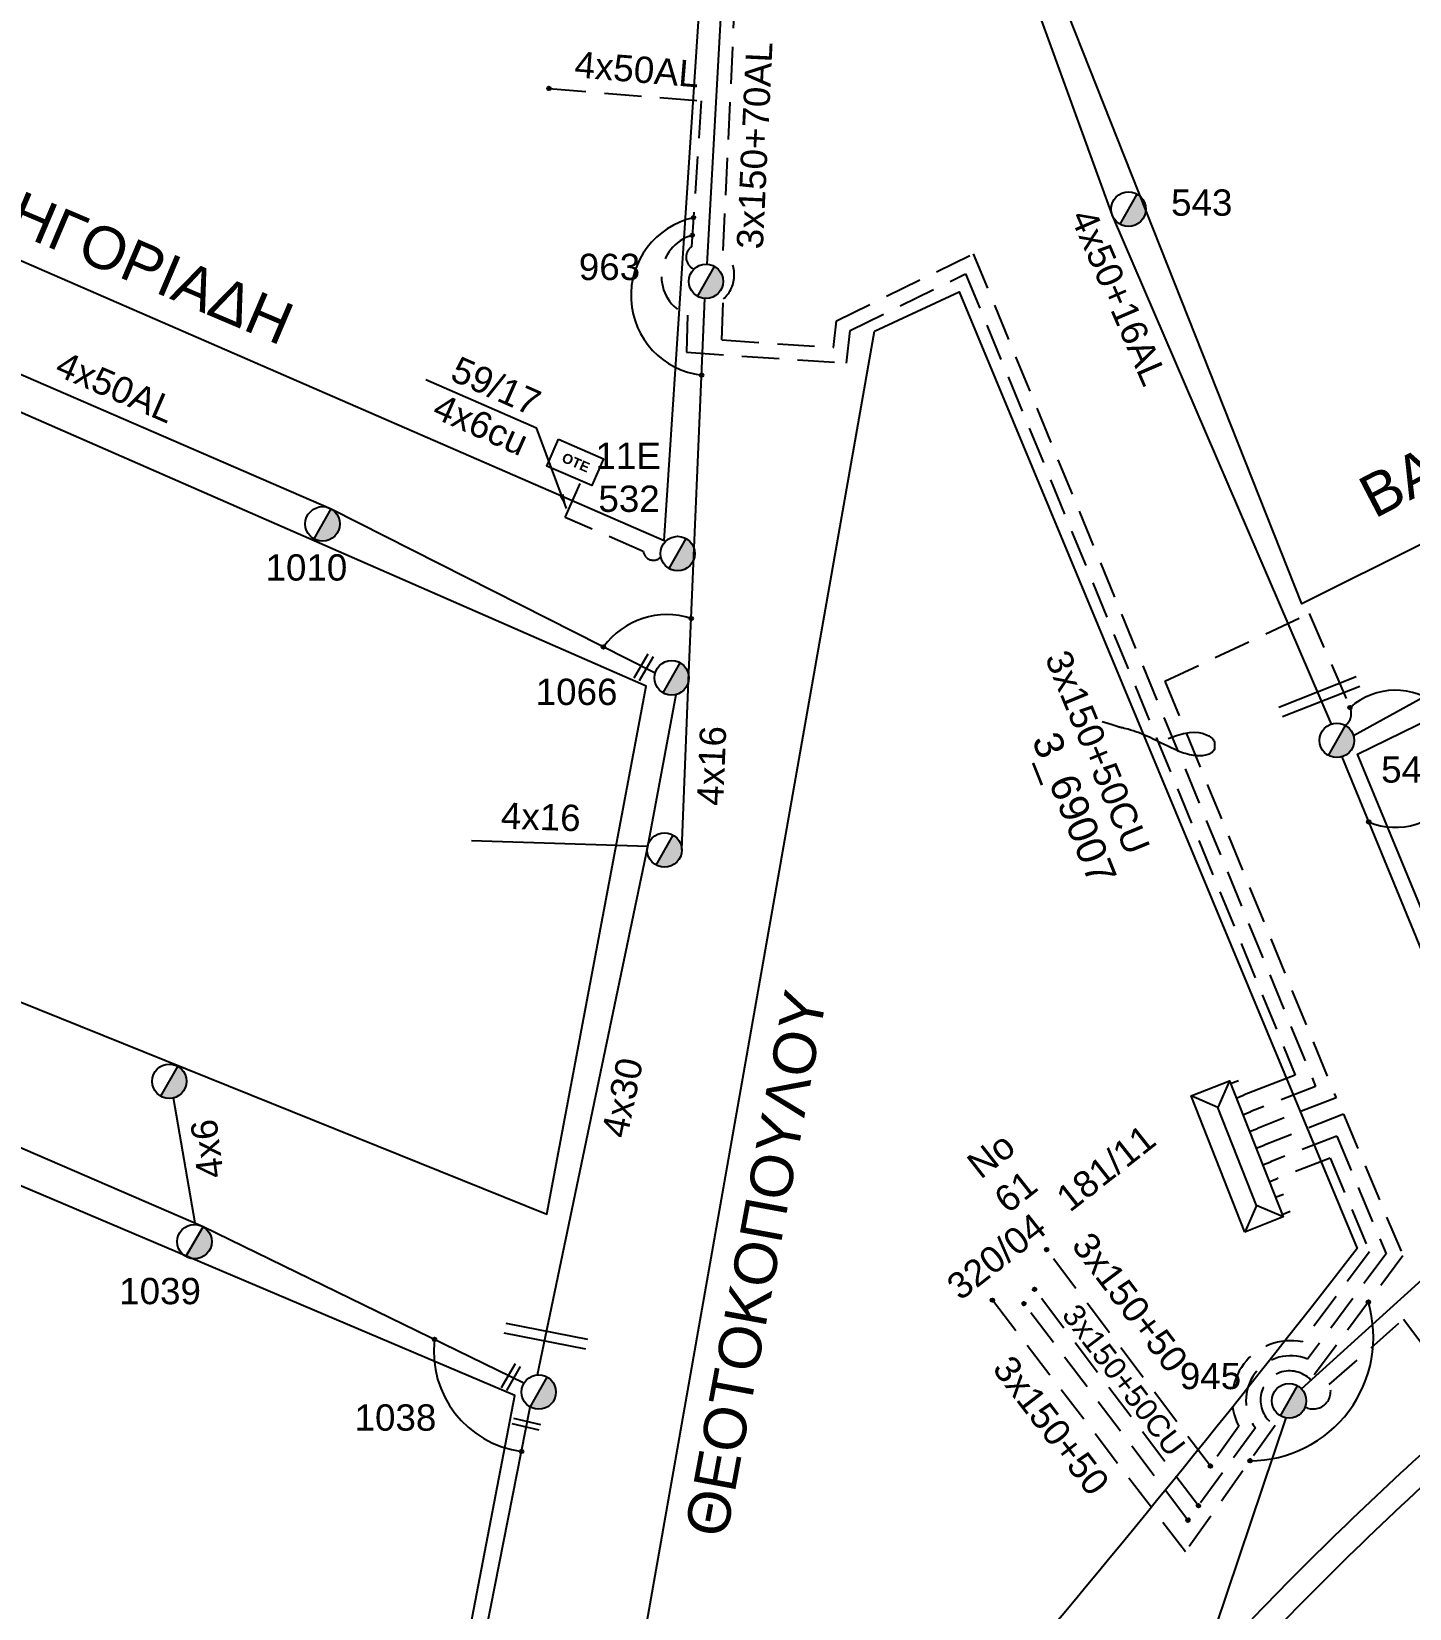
# Model space of a CAD drawing. Header units: millimetres. Extents: x 1091 to 3521, y 1177 to 2968.
# Drawn here: x 1526.6 to 1620.9, y 2642.8 to 2750.7 of the extents above; entities that cross this region are included whole.
import ezdxf
from ezdxf.enums import TextEntityAlignment as Align

# ---------------------------------------------------------------- set-up
doc = ezdxf.new("R2010")
doc.units = ezdxf.units.MM
doc.linetypes.add('DASHED', pattern=[19.05, 12.7, -6.35])
for name, color, linetype, lineweight in [('3x150+50', 7, 'Continuous', 30), ('4x16', 7, 'Continuous', 30), ('4x30', 7, 'Continuous', 30), ('4x6', 7, 'SYN_LINE', 30), ('Άγνωστα', 7, 'Continuous', 30), ('Γυμνά εναέρια ΧΤ (3Φ)   4x16AL', 7, 'Continuous', 30), ('Γυμνά εναέρια ΧΤ (3Φ) 4x50AL', 7, 'Continuous', 30), ('Γυμνά εναέρια ΧΤ και ΦΟΠ (3Φ)   4x50+16AL', 7, 'Continuous', 30), ('Καλώδια ΧΤ   3x150+50CU', 7, 'DASHED', 30), ('Καλώδια ΧΤ   3x150+70AL', 7, 'DASHED', 30), ('Υπόγεια καλώδια Παροχών ΧΤ   4x50AL', 7, 'DASHED', 30), ('Υπόγεια καλώδια Παροχών ΧΤ   4x6', 7, 'DASHED', 30)]:
    doc.layers.add(name, color=color, linetype=linetype, lineweight=lineweight)
for name, color, linetype in [('Pillar OTE', 7, 'Continuous'), ('TEXT ΚΑΛΩΔΙΩΝ', 7, 'Continuous'), ('ΑΓΝΩΣΤΟ ΕΝΑΕΡΙΟ ΚΑΛΩΔΙΟ', 7, 'Continuous'), ('ΑΓΝΩΣΤΟ ΥΠΟΓΕΙΟ ΚΑΛΩΔΙΟ', 7, 'DASHED'), ('Επιγραφές - Σχήματα', 7, 'Continuous'), ('Μηχανική τομή', 7, 'Continuous'), ('Στύλος ΦΜ', 7, 'Continuous'), ('Στύλος ΦΜ @ 1', 7, 'Continuous'), ('Συνδέσεις', 7, 'Continuous'), ('Τομή', 7, 'Continuous'), ('Υποσταθμός πόλεως', 7, 'Continuous'), ('Υπόβαθρο ΔΕΗ', 7, 'Continuous')]:
    doc.layers.add(name, color=color, linetype=linetype)
doc.styles.add('arial', font='arial.ttf')
doc.styles.get("Standard").update_dxf_attribs({"font": 'arial.ttf', "height": 1.8})
doc.linetypes.add('SYN_LINE', pattern='A,0.5,-0.0001,["/\\/\\/\\/",Standard,S=0.1,R=0,X=0,Y=-0.05],-0.25', length=0.7501)
doc.dimstyles.new('ISO-25', dxfattribs={"dimtxt": 2.5, "dimasz": 2.5, "dimexe": 1.25, "dimexo": 0.625, "dimtad": 1, "dimtxsty": 'Standard', "dimcen": 2.5, "dimadec": 0, "dimazin": 0, "dimtfac": 1, "dimtmove": 0, "dimatfit": 3, "dimfxl": 1, "dimarcsym": 0})

# ---------------------------------------------------------------- blocks, each defined once
blk = doc.blocks.new('ΥΠΑΡΧΩΝ ΤΣΙΜΕΝΤΕΝΙΟΣ ΣΤΥΛΟΣ')
at = {"layer": 'Στύλος ΦΜ'}
blk.add_hatch(color=7, dxfattribs=at).paths.add_polyline_path([(-1.29, -2.28, 0.574793), (2.62, 0, 0.268822), (1.3, 2.27)])
at = {"layer": 'Στύλος ΦΜ', "color": 7}
blk.add_line((-1.29, -2.28), (1.3, 2.27), dxfattribs=at)
blk.add_circle((0, 0), 2.62, dxfattribs=at)
at = {"layer": 'Στύλος ΦΜ', "flags": 4}
for tag, p in [('ΑΡΙΘΜΟΣ', (-4.68, 8.05)), ('ΤΥΠΟΣ', (-4.91, 3.03))]:
    blk.add_attdef(tag, p, '', height=4, dxfattribs=at)
blk = doc.blocks.new('_ΣΥΝΔΕΣΗ')
at = {"layer": 'Συνδέσεις', "linetype": 'SYN_LINE', "ltscale": 40}
blk.add_hatch(color=256, dxfattribs=at).paths.add_polyline_path([(0.5, -0.01, 1), (-0.5, -0.01, 1)])
at = {"layer": 'Συνδέσεις'}
blk.add_circle((0, -0.01), 0.5, dxfattribs=at)
blk = doc.blocks.new('ΥΠΟΣΤΑΘΜΟΣ ΠΟΛΕΩΣ 9 ΑΝΑΧΩΡΗΣΕΩΝ')
at = {"layer": 'Υποσταθμός πόλεως', "ltscale": 40}
for p, q in [((-9.63, -2.82), (-9.63, -4)), ((-7.12, -2.82), (-7.12, -4)), ((-4.84, -2.82), (-4.84, -4)), ((-2.36, -2.82), (-2.36, -4)), ((0.09, -2.82), (0.09, -4)), ((2.55, -2.82), (2.55, -4)), ((5.02, -2.82), (5.02, -4)), ((7.48, -2.82), (7.48, -4)), ((9.61, -2.82), (9.61, -4))]:
    blk.add_line(p, q, dxfattribs=at)
blk.add_lwpolyline([(-10.02, 2.82), (10.02, 2.82), (10.02, -2.82), (-10.02, -2.82)], close=True, dxfattribs=at)
for points in [[(-7.21, 0), (-10.02, 2.82)], [(7.21, 0), (10.02, 2.82)], [(-10.02, -2.82), (-7.21, 0)], [(-7.21, 0), (7.21, 0)], [(10.02, -2.82), (7.21, 0)]]:
    blk.add_lwpolyline(points, dxfattribs=at)
at = {"layer": 'Υποσταθμός πόλεως', "linetype": 'SYN_LINE', "ltscale": 40, "flags": 1}
for tag, p in [('ΜΕΤΑΣΧΗΜΑΤΙΣΜΟΣ', (10.79, 1.71)), ('ΙΣΧΥΣ', (10.77, -1.08)), ('ΑΡΙΘΜΟΣ', (10.89, -3.8))]:
    blk.add_attdef(tag, p, '', height=1.8, dxfattribs=at)
blk = doc.blocks.new('ΤΟΜΗ')
at = {"layer": 'Τομή', "ltscale": 40}
for p, q in [((11.33, -0.65), (-11.4, -0.65)), ((11.33, -3.42), (-11.4, -3.42))]:
    blk.add_line(p, q, dxfattribs=at)
blk = doc.blocks.new('ΜΗΧΑΝΙΚΗ ΤΟΜΗ')
at = {"layer": 'Μηχανική τομή', "ltscale": 40}
for p, q in [((-3.79, 1.21), (3.79, 1.21)), ((3.79, -0.34), (-3.79, -0.34))]:
    blk.add_line(p, q, dxfattribs=at)
blk = doc.blocks.new('PILLAR ΟΤΕ')
at = {"layer": 'Pillar OTE', "ltscale": 40}
blk.add_lwpolyline([(-3.31, 2.02), (3.39, 2.02), (3.39, -1.99), (-3.31, -1.99)], close=True, dxfattribs=at)
at = {"layer": 'Pillar OTE', "insert": (-1.81, 0.71), "char_height": 1.3575, "width": 109.961, "attachment_point": 1}
blk.add_mtext('{\\fArial|b1|i0|c161|p34;OTE}', dxfattribs=at)

msp = doc.modelspace()

# ---------------------------------------------------------------- hatches: boundary and pattern name
at = {"layer": 'Υπόβαθρο ΔΕΗ', "lineweight": -3, "ltscale": 0.1}
h = msp.add_hatch(color=256, dxfattribs=at)
h.dxf.hatch_style = 1
edge = h.paths.add_edge_path()
edge.add_spline(control_points=[(1537.41, 2549.21), (1537.63, 2549.51), (1540.34, 2553.11), (1545.72, 2560.4), (1552.44, 2569.92), (1556.97, 2575.9), (1558.76, 2578.25)], knot_values=[260.98887, 260.98887, 260.98887, 260.98887, 262.113706, 274.518577, 288.177921, 297.038871, 297.038871, 297.038871, 297.038871], degree=3, periodic=0)
edge.add_line((1558.76, 2578.25), (1557.49, 2579.35))
edge.add_spline(control_points=[(1557.49, 2579.35), (1557.35, 2579.17), (1557.22, 2578.98), (1555.84, 2577.18), (1554.6, 2575.54), (1552.15, 2572.26), (1550.94, 2570.6), (1547.84, 2566.31), (1545.96, 2563.67), (1542.57, 2558.96), (1541.05, 2556.89), (1538.39, 2553.3), (1537.25, 2551.78), (1536.11, 2550.26)], knot_values=[261.050003, 261.050003, 261.050003, 261.050003, 261.732834, 261.732834, 267.859852, 267.859852, 273.986871, 273.986871, 283.703429, 283.703429, 291.439526, 291.439526, 297.142348, 297.142348, 297.142348, 297.142348], degree=3, periodic=0)
edge.add_line((1536.11, 2550.26), (1537.41, 2549.21))
edge = h.paths.add_edge_path()
edge.add_spline(control_points=[(1580.64, 2606.16), (1581.29, 2606.94), (1584.02, 2610.2), (1589.5, 2616.9), (1594.8, 2622.82), (1597.93, 2626.33), (1598.13, 2626.55)], knot_values=[332.50931, 332.50931, 332.50931, 332.50931, 335.550703, 345.259731, 358.48712, 359.372362, 359.372362, 359.372362, 359.372362], degree=3, periodic=0)
edge.add_spline(control_points=[(1598.13, 2626.55), (1600.08, 2628.74), (1602.02, 2630.93), (1603.98, 2633.1)], knot_values=[359.372362, 359.372362, 359.372362, 359.372362, 368.154974, 368.154974, 368.154974, 368.154974], degree=3, periodic=0)
edge.add_line((1603.98, 2633.1), (1602.91, 2634.4))
edge.add_spline(control_points=[(1602.91, 2634.4), (1602.29, 2633.71), (1601.67, 2633.03), (1599.69, 2630.81), (1598.32, 2629.28), (1596.96, 2627.75)], knot_values=[359.492505, 359.492505, 359.492505, 359.492505, 362.259038, 362.259038, 368.403252, 368.403252, 368.403252, 368.403252], degree=3, periodic=0)
edge.add_spline(control_points=[(1596.96, 2627.75), (1596.88, 2627.65), (1596.79, 2627.56), (1595.26, 2625.84), (1593.81, 2624.22), (1591.22, 2621.29), (1590.07, 2619.99), (1587.8, 2617.36), (1586.68, 2616.03), (1584.05, 2612.87), (1582.54, 2611.04), (1580.5, 2608.59), (1579.97, 2607.95), (1579.44, 2607.32)], knot_values=[332.62243, 332.62243, 332.62243, 332.62243, 333.004816, 333.004816, 339.531417, 339.531417, 344.713491, 344.713491, 349.895565, 349.895565, 357.003007, 357.003007, 359.492505, 359.492505, 359.492505, 359.492505], degree=3, periodic=0)
edge.add_line((1579.44, 2607.32), (1580.64, 2606.16))
edge = h.paths.add_edge_path()
edge.add_spline(control_points=[(1742.07, 2753.73), (1746.92, 2758.08), (1751.74, 2762.46), (1756.36, 2767.04)], knot_values=[551.674484, 551.674484, 551.674484, 551.674484, 571.199355, 571.199355, 571.199355, 571.199355], degree=3, periodic=0)
edge.add_spline(control_points=[(1756.36, 2767.04), (1756.38, 2767.06), (1758.22, 2768.88), (1760.04, 2770.74), (1761.81, 2772.6)], knot_values=[571.199355, 571.199355, 571.199355, 571.199355, 571.281656, 578.987754, 578.987754, 578.987754, 578.987754], degree=3, periodic=0)
edge.add_spline(control_points=[(1761.81, 2772.6), (1762.62, 2773.46), (1763.43, 2774.32), (1764.23, 2775.19)], knot_values=[578.987754, 578.987754, 578.987754, 578.987754, 582.527531, 582.527531, 582.527531, 582.527531], degree=3, periodic=0)
edge.add_line((1764.23, 2775.19), (1763.09, 2776.42))
edge.add_spline(control_points=[(1763.09, 2776.42), (1762.27, 2775.53), (1761.44, 2774.64), (1760.6, 2773.76)], knot_values=[579.000974, 579.000974, 579.000974, 579.000974, 582.663195, 582.663195, 582.663195, 582.663195], degree=3, periodic=0)
edge.add_spline(control_points=[(1760.6, 2773.76), (1760.38, 2773.53), (1760.16, 2773.3), (1757.94, 2770.97), (1755.91, 2768.92), (1753.33, 2766.4), (1752.81, 2765.91), (1752.3, 2765.41)], knot_values=[567.142828, 567.142828, 567.142828, 567.142828, 568.110213, 568.110213, 576.851211, 576.851211, 579.000974, 579.000974, 579.000974, 579.000974], degree=3, periodic=0)
edge.add_spline(control_points=[(1752.3, 2765.41), (1750.2, 2763.4), (1748.07, 2761.42), (1743.24, 2757.01), (1740.52, 2754.58), (1736.77, 2751.21), (1735.72, 2750.27), (1734.68, 2749.33)], knot_values=[543.23113, 543.23113, 543.23113, 543.23113, 552.002269, 552.002269, 562.923172, 562.923172, 567.142828, 567.142828, 567.142828, 567.142828], degree=3, periodic=0)
edge.add_line((1734.68, 2749.33), (1735.72, 2748.03))
edge.add_spline(control_points=[(1735.72, 2748.03), (1737.12, 2749.27), (1739.23, 2751.18), (1741.35, 2753.08), (1742.07, 2753.73)], knot_values=[543.137533, 543.137533, 543.137533, 543.137533, 548.757021, 551.674464, 551.674464, 551.674464, 551.674464], degree=3, periodic=0)
edge.add_spline(control_points=[(1742.07, 2753.73), (1742.07, 2753.73), (1742.07, 2753.73), (1742.07, 2753.73)], knot_values=[551.674464, 551.674464, 551.674464, 551.674464, 551.674484, 551.674484, 551.674484, 551.674484], degree=3, periodic=0)
edge = h.paths.add_edge_path()
edge.add_spline(control_points=[(1797.62, 2816.77), (1799.16, 2819.01), (1802.26, 2823.61), (1805.23, 2828.29), (1806.72, 2830.69)], knot_values=[635.891223, 635.891223, 635.891223, 635.891223, 644.044754, 652.524779, 652.524779, 652.524779, 652.524779], degree=3, periodic=0)
edge.add_spline(control_points=[(1806.72, 2830.69), (1806.74, 2830.72), (1806.75, 2830.75), (1806.77, 2830.78)], knot_values=[652.524779, 652.524779, 652.524779, 652.524779, 652.626047, 652.626047, 652.626047, 652.626047], degree=3, periodic=0)
edge.add_spline(control_points=[(1806.77, 2830.78), (1807.22, 2831.5), (1807.66, 2832.23), (1808.1, 2832.96)], knot_values=[652.626047, 652.626047, 652.626047, 652.626047, 655.179142, 655.179142, 655.179142, 655.179142], degree=3, periodic=0)
edge.add_line((1808.1, 2832.96), (1806.62, 2833.74))
edge.add_spline(control_points=[(1806.62, 2833.74), (1806.22, 2833.07), (1805.81, 2832.4), (1805.4, 2831.74)], knot_values=[652.722274, 652.722274, 652.722274, 652.722274, 655.080982, 655.080982, 655.080982, 655.080982], degree=3, periodic=0)
edge.add_spline(control_points=[(1805.35, 2831.66), (1803.45, 2828.56), (1801.49, 2825.51), (1798.41, 2820.89), (1797.33, 2819.3), (1796.25, 2817.72)], knot_values=[635.895337, 635.895337, 635.895337, 635.895337, 646.850294, 646.850294, 652.628958, 652.628958, 652.628958, 652.628958], degree=3, periodic=0)
edge.add_spline(control_points=[(1796.25, 2817.72), (1793.91, 2814.34), (1791.51, 2811), (1789.05, 2807.7)], knot_values=[623.496411, 623.496411, 623.496411, 623.496411, 635.895317, 635.895317, 635.895317, 635.895317], degree=3, periodic=0)
edge.add_spline(control_points=[(1789.05, 2807.7), (1788.25, 2806.62), (1787.44, 2805.55), (1786.63, 2804.49)], knot_values=[619.46154, 619.46154, 619.46154, 619.46154, 623.496411, 623.496411, 623.496411, 623.496411], degree=3, periodic=0)
edge.add_line((1786.63, 2804.49), (1787.88, 2803.37))
edge.add_spline(control_points=[(1787.88, 2803.37), (1788.7, 2804.45), (1789.52, 2805.54), (1790.33, 2806.63)], knot_values=[619.321416, 619.321416, 619.321416, 619.321416, 623.404559, 623.404559, 623.404559, 623.404559], degree=3, periodic=0)
edge.add_spline(control_points=[(1790.33, 2806.63), (1791.15, 2807.72), (1793.62, 2811.08), (1796.03, 2814.47), (1797.62, 2816.77)], knot_values=[623.404559, 623.404559, 623.404559, 623.404559, 627.502698, 635.891223, 635.891223, 635.891223, 635.891223], degree=3, periodic=0)

# ---------------------------------------------------------------- linework, layer by layer
at = {"layer": '3x150+50', "color": 30, "linetype": 'DASHED', "lineweight": -3, "ltscale": 0.2}
msp.add_lwpolyline([(1616.34, 2676.64), (1620.41, 2666.96), (1614.09, 2658.48, 1.152752), (1611.67, 2655.36), (1605.53, 2646.71)], format="xyb", dxfattribs=at)
for points in [[(1616.34, 2676.64), (1610.91, 2674.53)], [(1605.53, 2646.71), (1592.33, 2663.93)]]:
    msp.add_lwpolyline(points, dxfattribs=at)
at = {"layer": '3x150+50', "color": 1, "linetype": 'DASHED', "lineweight": -3, "ltscale": 0.2}
msp.add_lwpolyline([(1615.88, 2675.15), (1619.26, 2667.1), (1613.89, 2659.89, 0.771992), (1610.32, 2655.19), (1605.7, 2648.88)], format="xyb", dxfattribs=at)
msp.add_lwpolyline([(1615.88, 2675.15), (1611.36, 2673.4)], dxfattribs=at)
at = {"layer": '3x150+50', "color": 2, "linetype": 'DASHED', "lineweight": -3, "ltscale": 0.2}
msp.add_lwpolyline([(1615.43, 2673.64), (1618.12, 2667.24), (1613.52, 2661.07, 0.633012), (1609.18, 2655.31), (1607.24, 2652.57)], format="xyb", dxfattribs=at)
for points in [[(1615.43, 2673.64), (1611.82, 2672.24)], [(1607.24, 2652.57), (1596.04, 2667.38)]]:
    msp.add_lwpolyline(points, dxfattribs=at)
at = {"layer": '4x16', "color": 173, "linetype": 'SYN_LINE', "lineweight": -3, "ltscale": 15}
for points in [[(1571.08, 2694.75), (1571.55, 2706.31)], [(1568.75, 2694.95), (1556.7, 2695.35)]]:
    msp.add_lwpolyline(points, dxfattribs=at)
at = {"layer": '4x30', "color": 173, "lineweight": -3, "ltscale": 0.1}
msp.add_lwpolyline([(1561.22, 2658.81), (1568.75, 2694.95), (1570.69, 2705.36)], dxfattribs=at)
at = {"layer": '4x30', "color": 6, "lineweight": -3, "ltscale": 0.1}
msp.add_lwpolyline([(1551.68, 2610.77), (1560.72, 2656.61)], dxfattribs=at)
at = {"layer": '4x6', "color": 7, "linetype": 'SYN_LINE', "lineweight": -3, "ltscale": 10}
msp.add_lwpolyline([(1537.8, 2669.19), (1536.32, 2677.76)], dxfattribs=at)
at = {"layer": 'Άγνωστα', "lineweight": -3}
msp.add_lwpolyline([(1604.35, 2702.34), (1604.92, 2702.55), (1605.41, 2702.69), (1605.82, 2702.77), (1606.17, 2702.79), (1606.45, 2702.77), (1606.68, 2702.72), (1606.87, 2702.65), (1607.02, 2702.58), (1607.14, 2702.52), (1607.24, 2702.45), (1607.32, 2702.39), (1607.38, 2702.34), (1607.43, 2702.28), (1607.46, 2702.22), (1607.49, 2702.16), (1607.51, 2702.09), (1607.52, 2702.02), (1607.53, 2701.95), (1607.53, 2701.87), (1607.53, 2701.8), (1607.52, 2701.72), (1607.51, 2701.65), (1607.49, 2701.58), (1607.45, 2701.51), (1607.41, 2701.45), (1607.36, 2701.4), (1607.3, 2701.36), (1607.24, 2701.32), (1607.16, 2701.28), (1607.08, 2701.25), (1606.99, 2701.23), (1606.9, 2701.2), (1606.8, 2701.19), (1606.7, 2701.17), (1606.59, 2701.16), (1606.48, 2701.16), (1606.35, 2701.16), (1606.23, 2701.17), (1606.1, 2701.18), (1605.96, 2701.2), (1605.82, 2701.23), (1605.67, 2701.27), (1605.51, 2701.32), (1605.34, 2701.37), (1605.16, 2701.44), (1604.97, 2701.52), (1604.77, 2701.61), (1604.55, 2701.71), (1604.32, 2701.82), (1604.08, 2701.93), (1603.83, 2702.06), (1603.58, 2702.18), (1603.32, 2702.31), (1603.07, 2702.43), (1602.82, 2702.54), (1602.58, 2702.65), (1602.36, 2702.74), (1602.15, 2702.81), (1601.96, 2702.88), (1601.78, 2702.93), (1601.62, 2702.98), (1601.47, 2703.01), (1601.35, 2703.04), (1601.25, 2703.07), (1601.17, 2703.08), (1601.11, 2703.1), (1601.07, 2703.11), (1601.04, 2703.12), (1601.02, 2703.12), (1601.01, 2703.12), (1601.01, 2703.12), (1601, 2703.12), (1601, 2703.12), (1600.98, 2703.13), (1600.94, 2703.14), (1600.86, 2703.17), (1600.72, 2703.22), (1600.51, 2703.28), (1600.22, 2703.38), (1599.83, 2703.5)], dxfattribs=at)
at = {"layer": 'ΑΓΝΩΣΤΟ ΕΝΑΕΡΙΟ ΚΑΛΩΔΙΟ', "color": 173, "lineweight": -3, "ltscale": 0.1}
for points in [[(1572.81, 2734.8), (1573.98, 2755.72)], [(1571.55, 2706.31), (1572.66, 2732.45)]]:
    msp.add_lwpolyline(points, dxfattribs=at)
at = {"layer": 'ΑΓΝΩΣΤΟ ΕΝΑΕΡΙΟ ΚΑΛΩΔΙΟ', "color": 27, "lineweight": -3, "ltscale": 0.1}
for points in [[(1613.47, 2657.86), (1627.53, 2670.61)], [(1601.16, 2622.4), (1612.43, 2655.88)]]:
    msp.add_lwpolyline(points, dxfattribs=at)
at = {"layer": 'ΑΓΝΩΣΤΟ ΥΠΟΓΕΙΟ ΚΑΛΩΔΙΟ', "color": 27, "lineweight": -3, "ltscale": 0.2}
msp.add_lwpolyline([(1613.72, 2656.62, 0.706698), (1615.37, 2658.15), (1620.46, 2662.63), (1628.87, 2651.25), (1633.76, 2652.98), (1638.22, 2644.53, 0.411634), (1639.55, 2643.03, 0.312955)], format="xyb", dxfattribs=at)
at = {"layer": 'Γυμνά εναέρια ΧΤ (3Φ)   4x16AL', "color": 85, "lineweight": -3, "ltscale": 0.1}
msp.add_lwpolyline([(1616.23, 2701.1), (1627.93, 2672.64)], dxfattribs=at)
at = {"layer": 'Γυμνά εναέρια ΧΤ (3Φ)   4x16AL', "color": 173, "lineweight": -3, "ltscale": 0.1}
msp.add_lwpolyline([(1613.04, 2679.33), (1609.55, 2677.97)], dxfattribs=at)
at = {"layer": 'Γυμνά εναέρια ΧΤ (3Φ) 4x50AL', "color": 173, "lineweight": -3, "ltscale": 0.1}
msp.add_lwpolyline([(1481.7, 2745.04), (1515.41, 2731.78), (1547.09, 2718.05), (1569.26, 2706.83)], dxfattribs=at)
at = {"layer": 'Γυμνά εναέρια ΧΤ και ΦΟΠ (3Φ)   4x50+16AL', "color": 5, "lineweight": -3, "ltscale": 0.1}
msp.add_lwpolyline([(1615.53, 2703.34), (1600.55, 2738.12), (1590.5, 2765.86)], dxfattribs=at)
at = {"layer": 'Γυμνά εναέρια ΧΤ και ΦΟΠ (3Φ)   4x50+16AL', "color": 85, "lineweight": -3, "ltscale": 0.1}
msp.add_lwpolyline([(1617.02, 2702.55), (1642.54, 2716.61), (1662.42, 2725.96), (1706.31, 2745.95)], dxfattribs=at)
at = {"layer": 'Γυμνά εναέρια ΧΤ και ΦΟΠ (3Φ)   4x50+16AL', "color": 6, "lineweight": -3, "ltscale": 0.1}
msp.add_lwpolyline([(1560.29, 2658.25), (1538.34, 2668.95), (1509.07, 2681.59), (1486.72, 2691.05), (1461.97, 2700.63)], dxfattribs=at)
at = {"layer": 'Καλώδια ΧΤ   3x150+50CU', "color": 173, "lineweight": -3, "ltscale": 0.2}
msp.add_lwpolyline([(1571.79, 2736.77, 0.709856), (1571.47, 2731.31), (1571.4, 2728.77), (1582.36, 2728.03), (1582.6, 2730.26), (1590.5, 2734.14), (1613.04, 2679.33)], format="xyb", dxfattribs=at)
at = {"layer": 'Καλώδια ΧΤ   3x150+50CU', "color": 5, "lineweight": -3, "ltscale": 0.2}
for points in [[(1573.83, 2729.61), (1581.47, 2729.09), (1581.66, 2730.92), (1591.02, 2735.51), (1614.44, 2678.55)], [(1614.44, 2678.55), (1610.01, 2676.83)]]:
    msp.add_lwpolyline(points, dxfattribs=at)
at = {"layer": 'Καλώδια ΧΤ   3x150+50CU', "color": 85, "lineweight": -3, "ltscale": 0.2}
msp.add_lwpolyline([(1604.13, 2706.26), (1614, 2710.91), (1616.79, 2704.47, -0.344026), (1616.48, 2703.25, -1.460258)], format="xyb", dxfattribs=at)
for points in [[(1604.13, 2706.26), (1615.84, 2677.77)], [(1615.84, 2677.77), (1610.46, 2675.68)]]:
    msp.add_lwpolyline(points, dxfattribs=at)
at = {"layer": 'Καλώδια ΧΤ   3x150+50CU', "color": 1, "lineweight": -3, "ltscale": 0.2}
for points in [[(1606.42, 2649.86), (1595.21, 2664.67)], [(1605.7, 2648.88), (1594.49, 2663.69)]]:
    msp.add_lwpolyline(points, dxfattribs=at)
at = {"layer": 'Καλώδια ΧΤ   3x150+70AL', "color": 5, "lineweight": -3, "ltscale": 0.2}
msp.add_lwpolyline([(1573.83, 2729.61), (1573.93, 2732.42, 0.455378), (1573.91, 2735.72), (1574.8, 2754.5, 0.696418), (1575.38, 2756.49, -3.566177)], format="xyb", dxfattribs=at)
at = {"layer": 'Υπόβαθρο ΔΕΗ', "lineweight": -3, "ltscale": 0.1}
for points in [[(1591.35, 2791.19), (1600.5, 2796.91), (1610.49, 2792.12), (1655.24, 2732.39), (1613.49, 2711.56), (1591.73, 2766.54)], [(1476.3, 2761.48), (1477.48, 2756.11), (1569.87, 2715.9), (1572.56, 2756.59), (1502.66, 2787.63)], [(1466.82, 2713.41), (1467.67, 2707.77), (1561.86, 2669.81), (1568.64, 2705.93), (1481.12, 2744.23)], [(1470.1, 2692.19), (1473.77, 2653.34), (1552.18, 2618.44), (1559.66, 2657.4), (1471.95, 2694.61)]]:
    msp.add_lwpolyline(points, close=True, dxfattribs=at)
msp.add_lwpolyline([(1584.27, 2730.22), (1590.05, 2732.9), (1617.28, 2667.46, -0.024506), (1563.72, 2604.79), (1562.29, 2605.51)], format="xyb", close=True, dxfattribs=at)
for points in [[(1553.58, 2726.9), (1561.14, 2723.61)], [(1683.71, 2696.31), (1697.23, 2679.48), (1636.48, 2654.88), (1617.31, 2701.28), (1662.13, 2723.19), (1680.54, 2700.27)]]:
    msp.add_lwpolyline(points, dxfattribs=at)
at = {"layer": 'Υπόβαθρο ΔΕΗ', "lineweight": -3}
for centre, radius, start, end in [((1573.08, 2732.64), 5.47, 102.7247, 263.2386), ((1570.07, 2705.43), 5.39, 72.0519, 143.7742), ((1619.9, 2700.96), 4.69, 246.9234, 131.5213), ((1609.93, 2661.4), 8.46, 270.1283, 16.4311), ((1561.02, 2660.42), 6.9, 173.1804, 262.486)]:
    msp.add_arc(centre, radius, start, end, dxfattribs=at)
at = {"layer": 'Υπόβαθρο ΔΕΗ', "lineweight": -3, "ltscale": 0.1}
msp.add_open_spline([(1335.62, 2395.81), (1336.34, 2395.82), (1337.06, 2395.82), (1339.21, 2395.84), (1340.64, 2395.87), (1343.27, 2395.99), (1344.48, 2396.09), (1346.9, 2396.36), (1348.11, 2396.54), (1351.72, 2397.19), (1354.12, 2397.77), (1358.13, 2398.94), (1359.76, 2399.47), (1362.99, 2400.61), (1364.6, 2401.22), (1367.63, 2402.41), (1369.06, 2402.97), (1371.9, 2404.12), (1373.31, 2404.7), (1376.69, 2406.13), (1378.64, 2407), (1382.85, 2408.99), (1385.09, 2410.14), (1389.15, 2412.33), (1390.97, 2413.35), (1394.59, 2415.42), (1396.39, 2416.48), (1400.22, 2418.81), (1402.25, 2420.1), (1406.26, 2422.75), (1408.24, 2424.12), (1413.14, 2427.59), (1416.05, 2429.72), (1420.99, 2433.36), (1423.02, 2434.88), (1427.09, 2437.9), (1429.12, 2439.41), (1434.15, 2443.21), (1437.14, 2445.51), (1444.06, 2451.04), (1447.96, 2454.32), (1453.69, 2459.41), (1455.6, 2461.15), (1459.36, 2464.68), (1461.23, 2466.47), (1464.92, 2470.03), (1466.74, 2471.79), (1470.4, 2475.3), (1472.23, 2477.04), (1477.73, 2482.27), (1481.39, 2485.75), (1488.55, 2492.85), (1492.05, 2496.47), (1496.91, 2501.86), (1498.38, 2503.55), (1501.26, 2506.97), (1502.68, 2508.7), (1505.81, 2512.59), (1507.52, 2514.75), (1510.54, 2518.5), (1511.83, 2520.09), (1514.44, 2523.25), (1515.75, 2524.82), (1519.68, 2529.52), (1522.3, 2532.64), (1527.41, 2538.95), (1529.93, 2542.15), (1534.8, 2548.51), (1537.17, 2551.66), (1541.05, 2556.89), (1542.57, 2558.96), (1545.96, 2563.67), (1547.84, 2566.31), (1550.94, 2570.6), (1552.15, 2572.26), (1554.6, 2575.54), (1555.84, 2577.18), (1558.42, 2580.57), (1559.76, 2582.33), (1562.59, 2586.05), (1564.07, 2588.03), (1567.05, 2591.99), (1568.55, 2593.97), (1571.26, 2597.43), (1572.46, 2598.92), (1574.88, 2601.87), (1576.1, 2603.33), (1578.56, 2606.27), (1579.8, 2607.75), (1582.54, 2611.04), (1584.05, 2612.87), (1586.68, 2616.03), (1587.8, 2617.36), (1590.07, 2619.99), (1591.22, 2621.29), (1593.81, 2624.22), (1595.26, 2625.84), (1598.15, 2629.09), (1599.6, 2630.72), (1603.17, 2634.7), (1605.3, 2637.05), (1609.65, 2641.68), (1611.86, 2643.97), (1616.26, 2648.34), (1618.44, 2650.44), (1622.85, 2654.49), (1625.07, 2656.45), (1629.56, 2660.29), (1631.83, 2662.18), (1635.63, 2665.38), (1637.18, 2666.68), (1641.77, 2670.66), (1644.77, 2673.39), (1649.56, 2677.8), (1651.36, 2679.46), (1654.94, 2682.79), (1656.73, 2684.46), (1660.28, 2687.82), (1662.05, 2689.52), (1665.18, 2692.45), (1666.52, 2693.69), (1669.26, 2696.12), (1670.64, 2697.32), (1674.84, 2700.86), (1677.68, 2703.15), (1683.03, 2707.36), (1685.53, 2709.3), (1693, 2715.11), (1697.95, 2719.01), (1705.34, 2724.87), (1707.79, 2726.82), (1712.69, 2730.71), (1715.12, 2732.67), (1719.85, 2736.52), (1722.14, 2738.41), (1728.94, 2744.18), (1733.37, 2748.16), (1740.52, 2754.58), (1743.24, 2757.01), (1748.6, 2761.91), (1751.25, 2764.38), (1755.91, 2768.92), (1757.94, 2770.97), (1761.94, 2775.16), (1763.91, 2777.29), (1769.01, 2782.94), (1772.1, 2786.49), (1778.15, 2793.7), (1781.11, 2797.36), (1789.42, 2808.02), (1794.6, 2815.15), (1801.5, 2825.53), (1803.47, 2828.61), (1806.9, 2834.17), (1808.38, 2836.64), (1811.3, 2841.69), (1812.73, 2844.27), (1815.62, 2849.45), (1817.06, 2852.05), (1819.5, 2856.28), (1820.48, 2857.91), (1822.45, 2861.14), (1823.46, 2862.74), (1826.07, 2866.84), (1827.69, 2869.31), (1830.94, 2874.25), (1832.57, 2876.71), (1836.34, 2882.38), (1838.47, 2885.59), (1842.73, 2892.02), (1844.86, 2895.24), (1848.41, 2900.62), (1849.83, 2902.78), (1852.69, 2907.1), (1854.13, 2909.26), (1856.89, 2913.28), (1858.2, 2915.14), (1860.9, 2918.81), (1862.29, 2920.62), (1865.12, 2924.19), (1866.55, 2925.94), (1869.38, 2929.37), (1870.77, 2931.03), (1873.55, 2934.37), (1874.93, 2936.04), (1879.14, 2941.04), (1882.01, 2944.34), (1886.07, 2948.6), (1887.12, 2949.67), (1889.25, 2951.77), (1890.32, 2952.8), (1891.48, 2953.92), (1891.56, 2954), (1891.65, 2954.08)], degree=3, knots=[0, 0, 0, 0, 2.166148, 2.166148, 6.498445, 6.498445, 10.265763, 10.265763, 14.03308, 14.03308, 21.567715, 21.567715, 26.783111, 26.783111, 31.998507, 31.998507, 36.609107, 36.609107, 41.219706, 41.219706, 47.702734, 47.702734, 55.361699, 55.361699, 61.656862, 61.656862, 67.952024, 67.952024, 75.225312, 75.225312, 82.498599, 82.498599, 93.336109, 93.336109, 100.938237, 100.938237, 108.540365, 108.540365, 119.906013, 119.906013, 135.262764, 135.262764, 143.046265, 143.046265, 150.829766, 150.829766, 158.421213, 158.421213, 166.01266, 166.01266, 181.195553, 181.195553, 196.378447, 196.378447, 203.139727, 203.139727, 209.901007, 209.901007, 218.17125, 218.17125, 224.294478, 224.294478, 230.417706, 230.417706, 242.664163, 242.664163, 254.910619, 254.910619, 266.752825, 266.752825, 274.488922, 274.488922, 284.205481, 284.205481, 290.332499, 290.332499, 296.459518, 296.459518, 303.102773, 303.102773, 310.521928, 310.521928, 317.941082, 317.941082, 323.632036, 323.632036, 329.322989, 329.322989, 335.111928, 335.111928, 342.21937, 342.21937, 347.401444, 347.401444, 352.583519, 352.583519, 359.110119, 359.110119, 365.636719, 365.636719, 375.115877, 375.115877, 384.595036, 384.595036, 393.595586, 393.595586, 402.417975, 402.417975, 411.240365, 411.240365, 417.351182, 417.351182, 429.572817, 429.572817, 436.920313, 436.920313, 444.267808, 444.267808, 451.615303, 451.615303, 457.062825, 457.062825, 462.510346, 462.510346, 473.405389, 473.405389, 482.870876, 482.870876, 501.801851, 501.801851, 511.190138, 511.190138, 520.578425, 520.578425, 529.535879, 529.535879, 547.450786, 547.450786, 558.371689, 558.371689, 569.292592, 569.292592, 578.03359, 578.03359, 586.774588, 586.774588, 600.952588, 600.952588, 615.130587, 615.130587, 641.674, 641.674, 652.706754, 652.706754, 661.38308, 661.38308, 670.280364, 670.280364, 679.177647, 679.177647, 684.825847, 684.825847, 690.474048, 690.474048, 699.322624, 699.322624, 708.1712, 708.1712, 719.749064, 719.749064, 731.326928, 731.326928, 739.082483, 739.082483, 746.838037, 746.838037, 753.616582, 753.616582, 760.393168, 760.393168, 767.169755, 767.169755, 773.671582, 773.671582, 780.173409, 780.173409, 793.177063, 793.177063, 797.627508, 797.627508, 802.077954, 802.077954, 802.435638, 802.435638, 802.435638, 802.435638], dxfattribs=at)
msp.add_spline([(1335.62, 2394.14), (1344.53, 2394.43), (1360.48, 2397.96), (1368.34, 2400.9), (1382.02, 2406.76), (1392.47, 2412.29), (1404.4, 2419.53), (1414.47, 2426.51), (1424.18, 2433.66), (1440.74, 2446.25), (1456.58, 2459.8), (1469.4, 2472.03), (1484.71, 2486.71), (1500.03, 2502.92), (1512.41, 2518.15), (1525.7, 2534.19), (1538.08, 2550.11), (1545.44, 2560.09), (1553.43, 2571.17), (1563.13, 2584.01), (1572.27, 2596), (1582.59, 2608.49), (1588.81, 2615.95), (1597.54, 2625.89), (1607.98, 2637.46), (1622.14, 2651.57), (1629.32, 2657.89), (1640, 2666.91), (1650.61, 2676.5), (1659.43, 2684.72), (1668.7, 2693.39), (1689.74, 2710.46), (1708.26, 2725.06), (1725.86, 2739.38), (1739.9, 2751.78), (1756.42, 2767.09), (1769.1, 2780.57), (1783, 2797.11), (1792.76, 2809.93), (1802.17, 2823.54), (1812.07, 2839.71), (1821.05, 2855.6), (1829.39, 2868.85), (1841, 2886.39), (1851.12, 2901.71), (1861.81, 2917.22), (1872.99, 2931.09), (1887.34, 2947.5), (1892.81, 2952.88)], degree=3, dxfattribs=at)
at = {"layer": 'Υπόγεια καλώδια Παροχών ΧΤ   4x50AL', "color": 173, "lineweight": -3, "ltscale": 0.2}
msp.add_lwpolyline([(1561.99, 2746.81), (1572.42, 2745.96), (1571.74, 2735.98, 0.580281), (1571.91, 2734.46, -33.571202)], format="xyb", dxfattribs=at)
at = {"layer": 'Υπόγεια καλώδια Παροχών ΧΤ   4x6', "color": 173, "linetype": 'DASHED', "lineweight": -3, "ltscale": 0.2}
msp.add_lwpolyline([(1569.65, 2714.78, -0.653912), (1568.45, 2715.15), (1563.11, 2717.47), (1564.17, 2719.9)], format="xyb", dxfattribs=at)

# ---------------------------------------------------------------- block references
at = {"layer": 'Pillar OTE', "xscale": 0.5, "yscale": 0.5, "zscale": 0.5, "rotation": 336.4828246754398}
msp.add_blockref('PILLAR ΟΤΕ', (1563.77, 2721.24), dxfattribs=at)
at = {"layer": 'Μηχανική τομή', "lineweight": -3, "xscale": 0.2499999999999678, "yscale": 0.2499999999999678, "zscale": 0.2499999999999678}
for p, rotation in [((1568.38, 2707.27), 239.7768798374238), ((1559.3, 2658.73), 239.7768798374238), ((1560.48, 2655.55), 167.0083813723801)]:
    msp.add_blockref('ΜΗΧΑΝΙΚΗ ΤΟΜΗ', p, dxfattribs=dict(at, rotation=rotation))
at = {"layer": 'Στύλος ΦΜ @ 1', "lineweight": -3, "ltscale": 40}
ref = msp.add_blockref('ΥΠΑΡΧΩΝ ΤΣΙΜΕΝΤΕΝΙΟΣ ΣΤΥΛΟΣ', (1601.64, 2738.56), dxfattribs=dict(at, xscale=0.4499999999998181, yscale=0.4499999999998181, zscale=0.4499999999998181))
ref.add_attrib('ΤΥΠΟΣ', '543', (1604.55, 2738.11), dxfattribs={"layer": 'Στύλος ΦΜ', "height": 1.8, "flags": 4})
ref = msp.add_blockref('ΥΠΑΡΧΩΝ ΤΣΙΜΕΝΤΕΝΙΟΣ ΣΤΥΛΟΣ', (1572.74, 2733.62), dxfattribs=dict(at, xscale=0.4499999999998181, yscale=0.4499999999998181, zscale=0.4499999999998181))
ref.add_attrib('ΤΥΠΟΣ', '963', (1564.04, 2733.71), dxfattribs={"layer": 'Στύλος ΦΜ', "height": 1.8, "flags": 4})
ref = msp.add_blockref('ΥΠΑΡΧΩΝ ΤΣΙΜΕΝΤΕΝΙΟΣ ΣΤΥΛΟΣ', (1570.8, 2715), dxfattribs=dict(at, xscale=0.4499999999998181, yscale=0.4499999999998181, zscale=0.4499999999998181))
ref.add_attrib('ΤΥΠΟΣ', '532', (1565.38, 2717.85), dxfattribs={"layer": 'Στύλος ΦΜ', "height": 1.8, "flags": 4})
ref.add_attrib('ΑΡΙΘΜΟΣ', '11Ε', (1565.18, 2720.79), dxfattribs={"layer": 'Στύλος ΦΜ', "height": 1.8, "flags": 4})
ref = msp.add_blockref('ΥΠΑΡΧΩΝ ΤΣΙΜΕΝΤΕΝΙΟΣ ΣΤΥΛΟΣ', (1546.51, 2717.03), dxfattribs=dict(at, xscale=0.4499999999998181, yscale=0.4499999999998181, zscale=0.4499999999998181))
ref.add_attrib('ΤΥΠΟΣ', '1010', (1542.61, 2713.15), dxfattribs={"layer": 'Στύλος ΦΜ', "height": 1.8, "flags": 4})
ref = msp.add_blockref('ΥΠΑΡΧΩΝ ΤΣΙΜΕΝΤΕΝΙΟΣ ΣΤΥΛΟΣ', (1570.39, 2706.5), dxfattribs=dict(at, xscale=0.4499999999998181, yscale=0.4499999999998181, zscale=0.4499999999998181))
ref.add_attrib('ΤΥΠΟΣ', '1066', (1561.09, 2704.64), dxfattribs={"layer": 'Στύλος ΦΜ', "height": 1.8, "flags": 4})
ref = msp.add_blockref('ΥΠΑΡΧΩΝ ΤΣΙΜΕΝΤΕΝΙΟΣ ΣΤΥΛΟΣ', (1615.89, 2702.22), dxfattribs=dict(at, xscale=0.4499999999998181, yscale=0.4499999999998181, zscale=0.4499999999998181))
ref.add_attrib('ΤΥΠΟΣ', '542', (1618.92, 2699.33), dxfattribs={"layer": 'Στύλος ΦΜ', "height": 1.8, "flags": 4})
at = {"layer": 'Στύλος ΦΜ @ 1', "lineweight": -3, "ltscale": 40, "xscale": 0.4499999999998181, "yscale": 0.4499999999998181, "zscale": 0.4499999999998181}
for p in [(1569.9, 2694.72), (1536.03, 2678.9)]:
    msp.add_blockref('ΥΠΑΡΧΩΝ ΤΣΙΜΕΝΤΕΝΙΟΣ ΣΤΥΛΟΣ', p, dxfattribs=at)
at = {"layer": 'Στύλος ΦΜ @ 1', "lineweight": -3, "ltscale": 40}
ref = msp.add_blockref('ΥΠΑΡΧΩΝ ΤΣΙΜΕΝΤΕΝΙΟΣ ΣΤΥΛΟΣ', (1537.75, 2667.93), dxfattribs=dict(at, xscale=0.4499999999998181, yscale=0.4499999999998181, zscale=0.4499999999998181))
ref.add_attrib('ΤΥΠΟΣ', '1039', (1532.6, 2663.65), dxfattribs={"layer": 'Στύλος ΦΜ', "height": 1.8, "flags": 4})
ref = msp.add_blockref('ΥΠΑΡΧΩΝ ΤΣΙΜΕΝΤΕΝΙΟΣ ΣΤΥΛΟΣ', (1612.62, 2657.04), dxfattribs=dict(at, xscale=0.4499999999998181, yscale=0.4499999999998181, zscale=0.4499999999998181))
ref.add_attrib('ΤΥΠΟΣ', '945', (1605.15, 2657.84), dxfattribs={"layer": 'Στύλος ΦΜ', "height": 1.8, "flags": 4})
ref = msp.add_blockref('ΥΠΑΡΧΩΝ ΤΣΙΜΕΝΤΕΝΙΟΣ ΣΤΥΛΟΣ', (1561.3, 2657.64), dxfattribs=dict(at, xscale=0.4499999999998181, yscale=0.4499999999998181, zscale=0.4499999999998181))
ref.add_attrib('ΤΥΠΟΣ', '1038', (1548.7, 2655), dxfattribs={"layer": 'Στύλος ΦΜ', "height": 1.8, "flags": 4})
at = {"layer": 'Συνδέσεις', "lineweight": -3, "xscale": 0.25, "yscale": 0.25, "zscale": 0.25}
for p in [(1561.99, 2746.82), (1571.88, 2737.98), (1571.8, 2736.77), (1572.44, 2727.21), (1571.73, 2710.56), (1565.72, 2708.62), (1616.79, 2704.47), (1618.07, 2696.65), (1596.04, 2667.39), (1595.21, 2664.67), (1592.33, 2663.93), (1594.49, 2663.69), (1618.05, 2663.8), (1554.17, 2661.24), (1560.12, 2653.58), (1607.24, 2652.58), (1609.95, 2652.94), (1606.42, 2649.87), (1605.7, 2648.88)]:
    msp.add_blockref('_ΣΥΝΔΕΣΗ', p, dxfattribs=at)
at = {"layer": 'Τομή', "lineweight": -3}
for p, xscale, yscale, zscale, rotation in [((1614.52, 2705.67), 0.25, 0.25, 0.25, 21.55315765222246), ((1561.67, 2660.98), 0.2499999999999998, 0.2499999999999998, 0.2499999999999998, 168.913283557936)]:
    msp.add_blockref('ΤΟΜΗ', p, dxfattribs=dict(at, xscale=xscale, yscale=yscale, zscale=zscale, rotation=rotation))
at = {"layer": 'Υποσταθμός πόλεως', "lineweight": -3, "xscale": 0.5, "yscale": 0.5, "zscale": 0.5, "rotation": 111.53452862748}
msp.add_blockref('ΥΠΟΣΤΑΘΜΟΣ ΠΟΛΕΩΣ 9 ΑΝΑΧΩΡΗΣΕΩΝ', (1609.07, 2673.76), dxfattribs=at)

# ---------------------------------------------------------------- texts
at = {"lineweight": -3, "ltscale": 40, "char_height": 2.9, "width": 64.8866, "attachment_point": 1, "style": 'arial'}
for s, insert, rotation in [('ΠΑΠΑΓΡΗΓΟΡΙΑΔΗ', (1511.05, 2746.2), 336.9965), ('ΒΑΛΟΥΚΛΗ', (1617.12, 2719.93), 27.5108), ('ΘΕΟΤΟΚΟΠΟΥΛΟΥ', (1571.27, 2648.11), 79.4994)]:
    msp.add_mtext(s, dxfattribs=dict(at, insert=insert, rotation=rotation))
at = {"layer": 'TEXT ΚΑΛΩΔΙΩΝ', "lineweight": -3, "ltscale": 0.1, "style": 'arial'}
for s, height, rotation, p in [('3x150+70AL', 1.8, 87.293, (1576.06, 2742.92)), (' 4x50AL', 1.8, 355.3332, (1567.67, 2748.16)), ('4x50+16AL', 1.8, 293.2996, (1600.99, 2732.54)), (' 4x50AL', 1.8, 336.5647, (1532.05, 2726.53)), (' 3x150+50CU', 1.8, 292.3508, (1599.4, 2701.73)), ('4x16', 1.8, 87.6558, (1573.12, 2700.48)), ('4x16', 1.8, 358.1169, (1561.44, 2696.99)), ('4x30', 1.8, 78.2289, (1567.01, 2677.78)), ('4x6', 1.8, 97.2671, (1538.61, 2674.27)), ('3x150+50', 1.8, 307.1101, (1601.75, 2663.78)), (' 3x150+50CU', 1.5, 307.1101, (1601.15, 2658.69)), ('3x150+50', 1.8, 307.4696, (1596.36, 2655.36))]:
    msp.add_text(s, height=height, rotation=rotation, dxfattribs=at).set_placement(p, align=Align.MIDDLE_CENTER)
at = {"layer": 'Άγνωστα', "color": 7, "lineweight": -3, "insert": (1596.86, 2703), "char_height": 2, "width": 4.551914400963141e-14, "attachment_point": 1, "rotation": 291.768}
msp.add_mtext('3_69007', dxfattribs=at)
at = {"layer": 'Άγνωστα', "color": 7, "lineweight": -3}
note = msp.add_mtext_dynamic_manual_height_columns('181/11\\P', width=1.8, gutter_width=2.31, heights=[0.0453, 0], dxfattribs=dict(at, insert=(1593.28, 2668.76), char_height=1.8, attachment_point=1, rotation=38.1857))
note = msp.add_mtext_dynamic_manual_height_columns('No ', width=1.8, gutter_width=2.31, heights=[0.0453, 0], dxfattribs=dict(at, insert=(1587.18, 2671.02), char_height=1.8, attachment_point=1, rotation=38.1857))
for column, words in zip(note.columns.linked_columns, ['61']):
    column.text = words
note = msp.add_mtext_dynamic_manual_height_columns('320/04\\P', width=1.8, gutter_width=2.31, heights=[0.0453, 0], dxfattribs=dict(at, insert=(1585.79, 2662.72), char_height=1.8, attachment_point=1, rotation=38.1857))
at = {"layer": 'Υπόγεια καλώδια Παροχών ΧΤ   4x50AL', "color": 7, "ltscale": 0.2, "char_height": 1.8, "attachment_point": 1, "rotation": 336}
for s, insert in [('59/17', (1555.87, 2728.56)), ('4x6cu', (1554.64, 2726.01))]:
    msp.add_mtext_dynamic_manual_height_columns(s, width=1.8, gutter_width=12.5, heights=[0.118], dxfattribs=dict(at, insert=insert))

# ---------------------------------------------------------------- leaders
at = {"layer": 'Επιγραφές - Σχήματα', "ltscale": 40}
msp.add_leader([(1563.2, 2718.09), (1561.14, 2723.61)], dimstyle='ISO-25', override={"dimasz": 1, "dimtad": 0}, dxfattribs=at)

doc.saveas('drawing.dxf')
